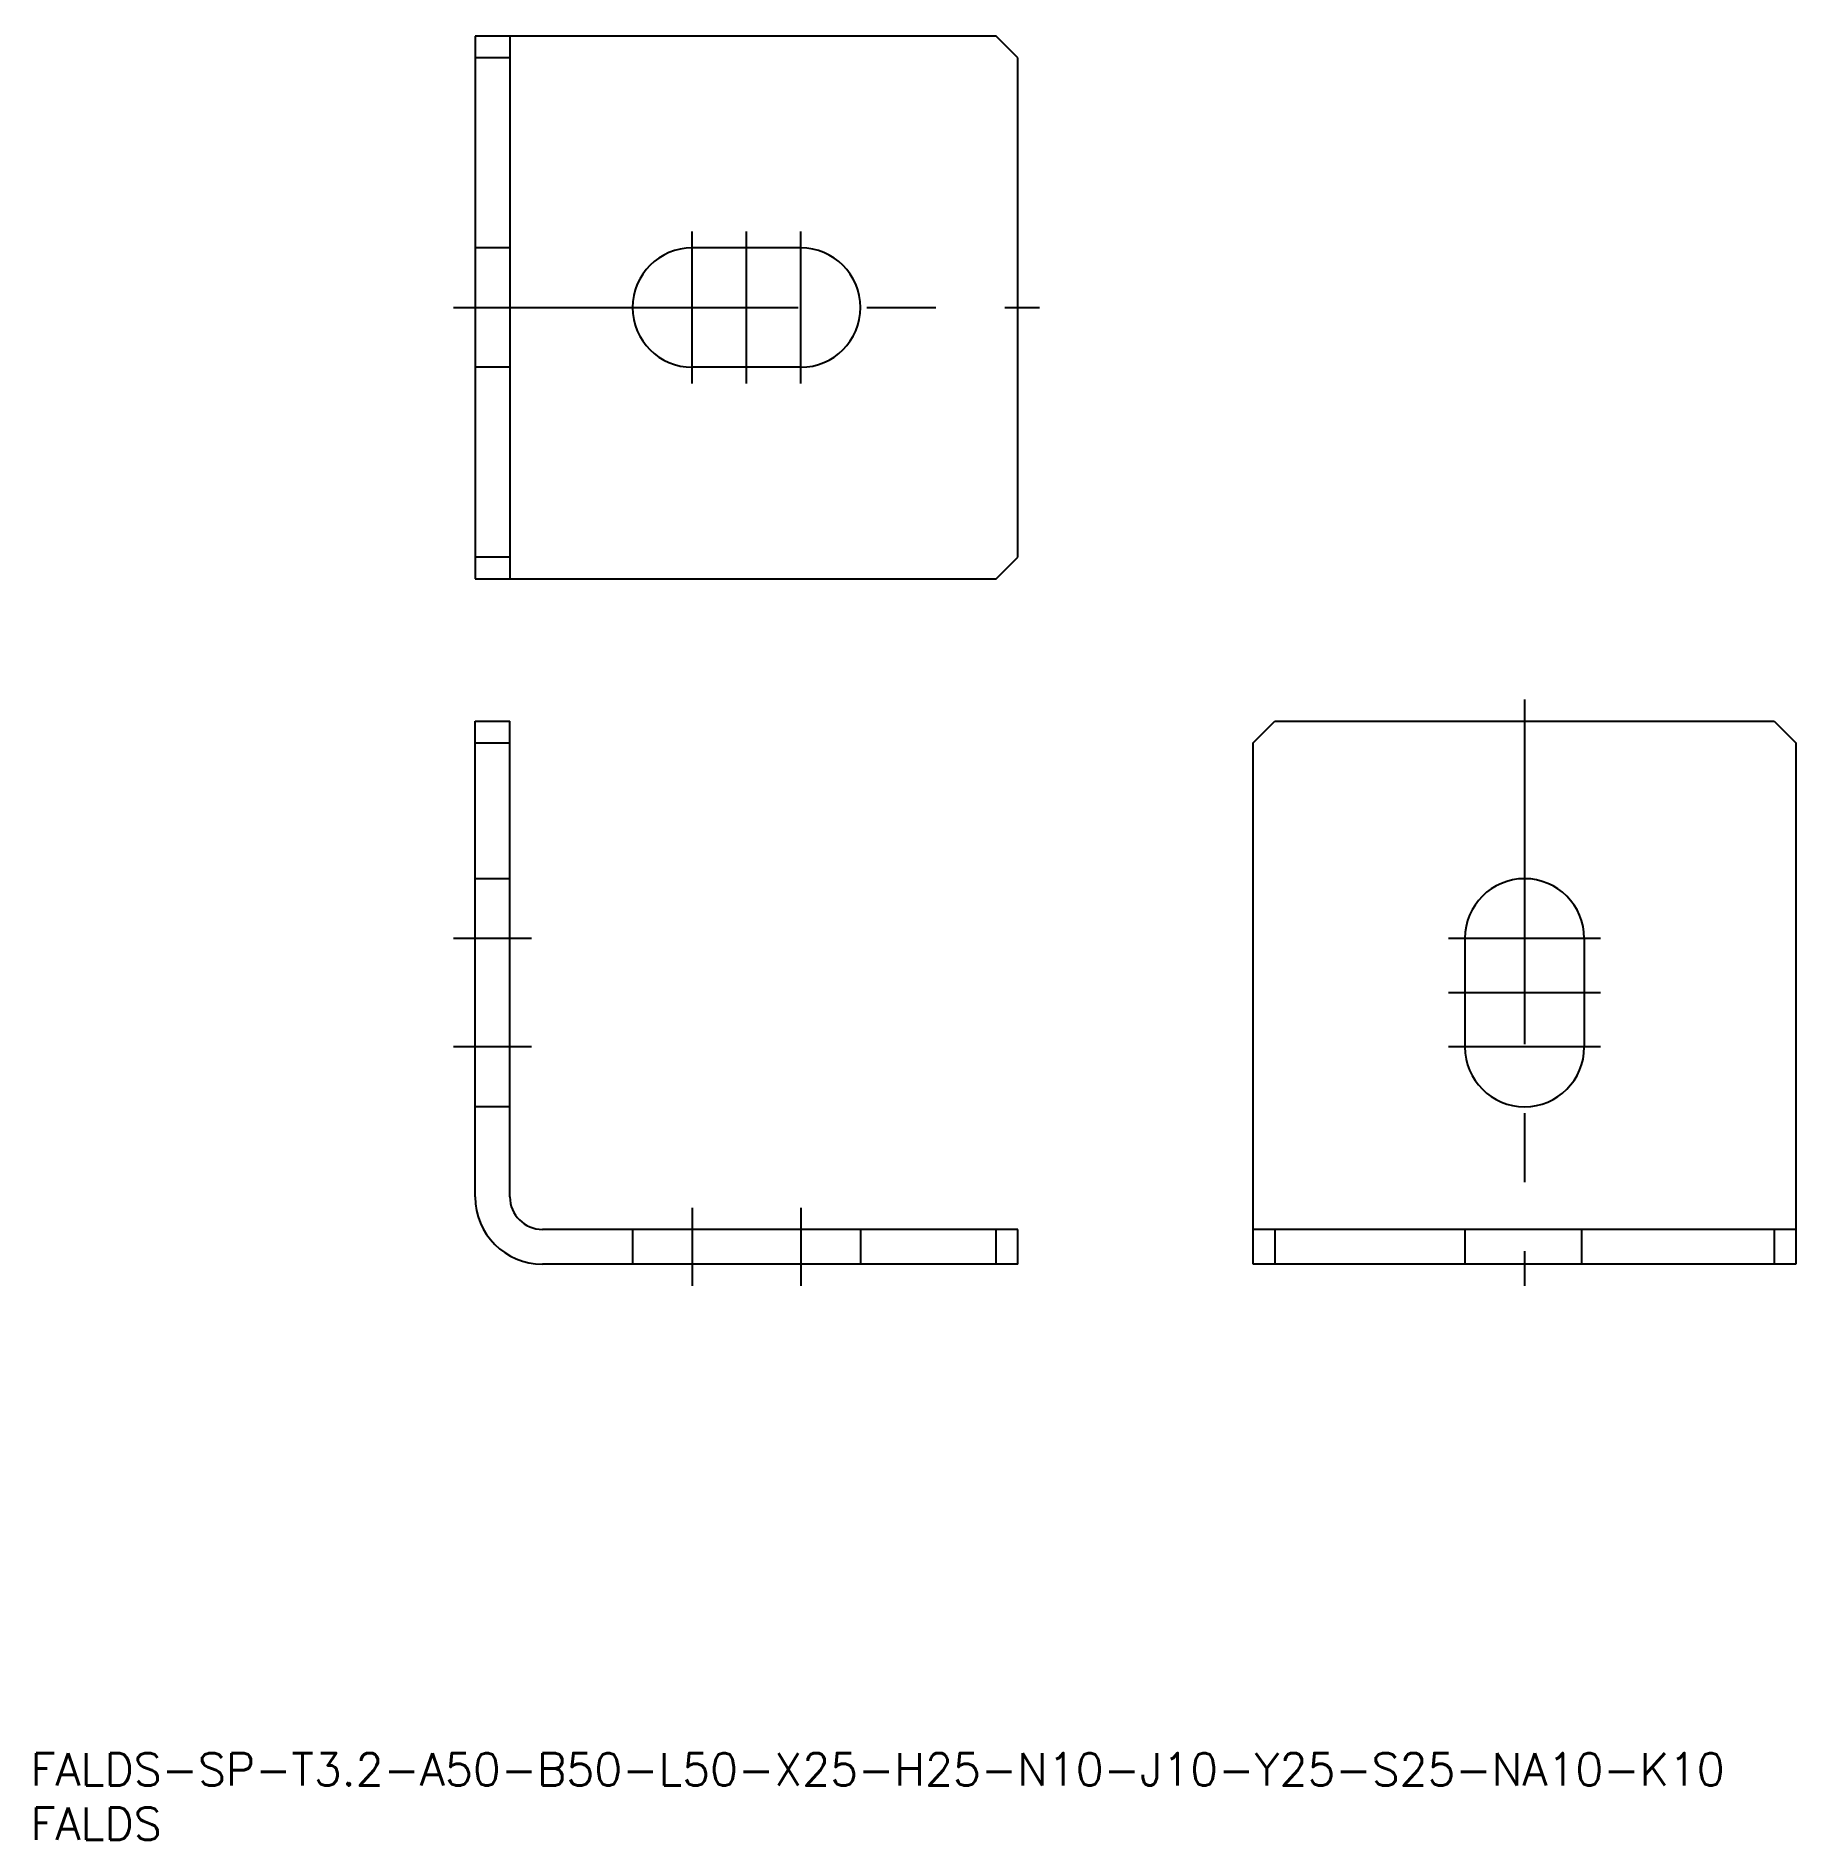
# Model space of a CAD drawing. Extents: x 1 to 163, y 0 to 166.
import ezdxf

# ---------------------------------------------------------------- set-up
doc = ezdxf.new("R2010")
doc.units = 0
doc.linetypes.add('CENTER', pattern=[50.8, 31.75, -6.35, 6.35, -6.35])
doc.linetypes.add('DASHED', pattern=[19.05, 12.7, -6.35])
doc.layers.get('0').update_dxf_attribs({"linetype": 'CONTINUOUS'})
doc.layers.add('CENTER', color=1, linetype='CENTER')
doc.styles.get("Standard").update_dxf_attribs({"font": 'txt.shx', "height": 3, "bigfont": 'bigfont.shx'})

# ---------------------------------------------------------------- blocks, each defined once
blk = doc.blocks.new('*U1')
at = {"color": 7, "linetype": 'CONTINUOUS'}
blk.add_text('FALDS-SP-T3.2-A50-B50-L50-X25-H25-N10-J10-Y25-S25-NA10-K10', height=3, dxfattribs=at).set_placement((0, 5))
blk = doc.blocks.new('*U2')
at = {"color": 7, "linetype": 'CONTINUOUS'}
blk.add_text('FALDS', height=3, dxfattribs=at).set_placement((0, 0))

msp = doc.modelspace()

# ---------------------------------------------------------------- linework, layer by layer
at = {"color": 7, "linetype": 'CONTINUOUS'}
for p, q in [((88.964051, 166.125138), (40.964051, 166.125138)), ((40.964051, 166.125138), (40.964051, 116.125138)), ((44.164051, 166.125138), (44.164051, 116.125138)), ((90.964051, 164.125138), (88.964051, 166.125138)), ((44.164051, 164.125138), (40.964051, 164.125138)), ((90.964051, 118.125138), (90.964051, 164.125138)), ((70.964051, 146.625138), (60.964051, 146.625138)), ((70.964051, 135.625138), (60.964051, 135.625138)), ((44.164051, 118.125138), (40.964051, 118.125138)), ((88.964051, 116.125138), (90.964051, 118.125138)), ((40.964051, 116.125138), (88.964051, 116.125138)), ((40.964051, 59.226256), (40.964051, 103.026256)), ((40.964051, 103.026256), (44.164051, 103.026256)), ((44.164051, 59.226256), (44.164051, 103.026256)), ((112.646998, 101.026256), (114.646998, 103.026256)), ((114.646998, 103.026256), (160.646998, 103.026256)), ((160.646998, 103.026256), (162.646998, 101.026256)), ((40.964051, 101.026256), (44.164051, 101.026256)), ((112.646998, 53.026256), (112.646998, 101.026256)), ((162.646998, 101.026256), (162.646998, 53.026256)), ((132.146998, 83.026256), (132.146998, 73.026256)), ((143.146998, 83.026256), (143.146998, 73.026256)), ((90.964051, 56.226256), (47.164051, 56.226256)), ((88.964051, 53.026256), (88.964051, 56.226256)), ((90.964051, 53.026256), (90.964051, 56.226256)), ((162.646998, 56.226256), (112.646998, 56.226256)), ((114.646998, 56.226256), (114.646998, 53.026256)), ((160.646998, 56.226256), (160.646998, 53.026256)), ((90.964051, 53.026256), (47.164051, 53.026256)), ((162.646998, 53.026256), (112.646998, 53.026256))]:
    msp.add_line(p, q, dxfattribs=at)
at = {"color": 3, "linetype": 'DASHED'}
for p, q in [((44.164051, 146.625138), (40.964051, 146.625138)), ((44.164051, 135.625138), (40.964051, 135.625138)), ((44.164051, 88.526256), (40.964051, 88.526256)), ((44.164051, 67.526256), (40.964051, 67.526256)), ((55.464051, 56.226256), (55.464051, 53.026256)), ((76.464051, 56.226256), (76.464051, 53.026256)), ((132.146998, 56.226256), (132.146998, 53.026256)), ((142.899728, 56.226256), (142.899728, 53.026256))]:
    msp.add_line(p, q, dxfattribs=at)
at = {"color": 7, "linetype": 'CONTINUOUS'}
for centre, radius, start, end in [((60.964051, 141.125138), 5.5, 90, 270), ((70.964051, 141.125138), 5.5, 270, 90), ((137.646998, 83.026256), 5.5, 0, 180), ((137.646998, 73.026256), 5.5, 180, 0), ((47.164051, 59.226256), 6.2, 180, 270), ((47.164051, 59.226256), 3, 180, 270)]:
    msp.add_arc(centre, radius, start, end, dxfattribs=at)
at = {"layer": 'CENTER', "color": 1, "linetype": 'CENTER'}
for p, q in [((60.964051, 134.125138), (60.964051, 148.125138)), ((65.964051, 134.125138), (65.964051, 148.125138)), ((70.964051, 134.125138), (70.964051, 148.125138)), ((38.964051, 141.125138), (92.964051, 141.125138)), ((137.646998, 105.026256), (137.646998, 51.026256)), ((46.164051, 83.026256), (38.964051, 83.026256)), ((144.646998, 83.026256), (130.646998, 83.026256)), ((144.646998, 78.026256), (130.646998, 78.026256)), ((46.164051, 73.026256), (38.964051, 73.026256)), ((144.646998, 73.026256), (130.646998, 73.026256)), ((60.964051, 58.226256), (60.964051, 51.026256)), ((70.964051, 58.226256), (70.964051, 51.026256))]:
    msp.add_line(p, q, dxfattribs=at)

# ---------------------------------------------------------------- block references
at = {"color": 7, "linetype": 'CONTINUOUS'}
for name in ['*U1', '*U2']:
    msp.add_blockref(name, (0, 0), dxfattribs=at)

doc.saveas('drawing.dxf')
